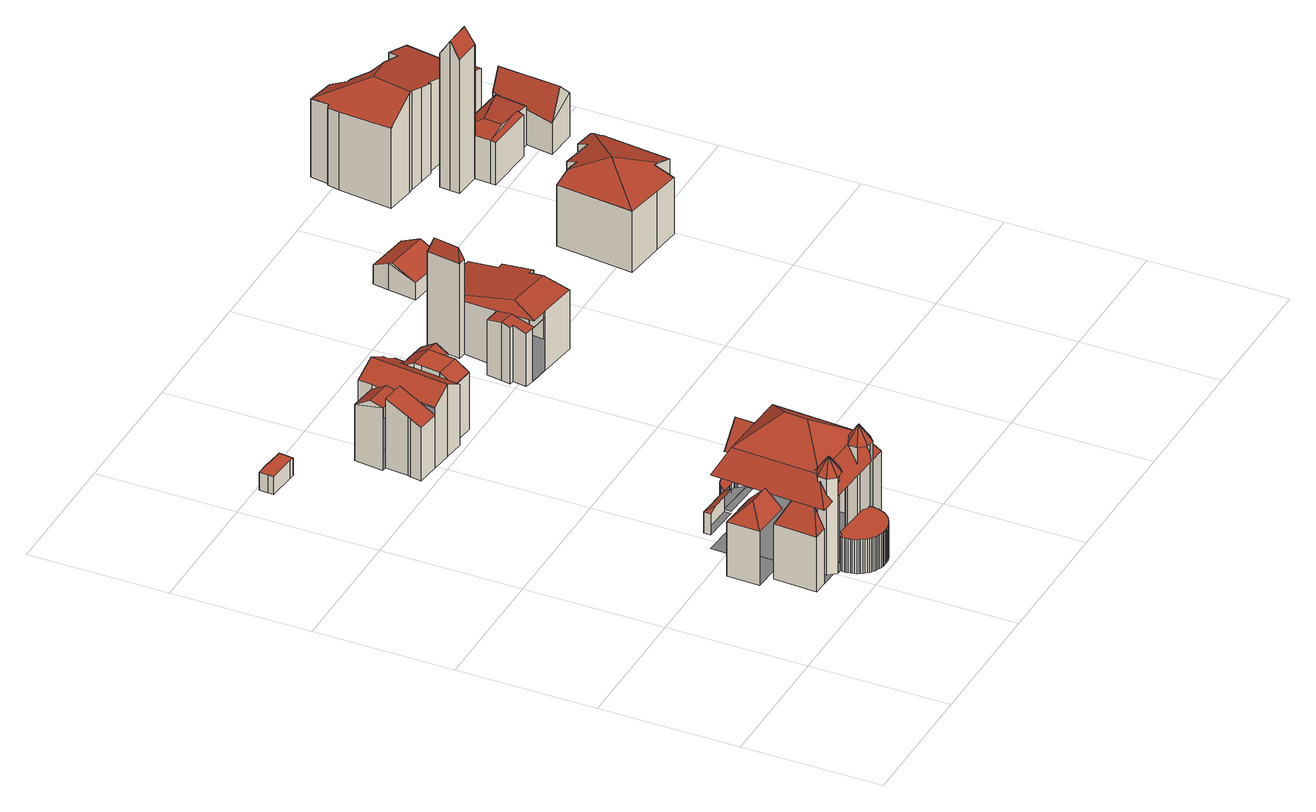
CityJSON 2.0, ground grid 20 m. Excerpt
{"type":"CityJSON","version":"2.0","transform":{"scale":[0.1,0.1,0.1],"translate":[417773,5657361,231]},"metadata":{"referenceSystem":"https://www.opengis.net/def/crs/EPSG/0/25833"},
"CityObjects":{
"building1":{"type":"Building","attributes":{"Dachtyp_tdc":"tdcPolyFlatRoof","Gemeindeschluessel":14612000,"Dachneigung":0,"QualitaetDacherkennung":83,"Geometrietyp2DReferenz":"3000","measuredHeight":2.76,"function":"31001_9998","roofType":"1000"},"geometry":[{"type":"Solid","lod":"2","boundaries":[[[[0,1,2,3]],[[1,4,5,2]],[[4,6,7,5]],[[6,8,9,7]],[[8,10,11,9]],[[10,12,13,11]],[[12,14,15,13]],[[14,0,3,15]],[[14,12,10,8,6,4,1,0]],[[3,2,5,7,9,11,13,15]]]],"semantics":{"surfaces":[{"type":"WallSurface"},{"type":"RoofSurface"},{"type":"GroundSurface"}],"values":[[0,0,0,0,0,0,0,0,1,2]]}}]},
"building2":{"type":"Building","attributes":{"Gemeindeschluessel":14612000,"QualitaetDacherkennung":100,"Geometrietyp2DReferenz":"3000","function":"31001_9998","roofType":"9999"},"children":["building2-1","building2-2","building2-3","building2-4","building2-5","building2-6","building2-7","building2-8","building2-9","building2-10"]},
"building2-1":{"type":"BuildingPart","attributes":{"Dachtyp_tdc":"tdcGableRoof","Dachneigung":51.1,"QualitaetDacherkennung":100,"Geometrietyp2DReferenz":"3000","measuredHeight":12.45,"roofType":"3100"},"parents":["building2"],"geometry":[{"type":"MultiSurface","lod":"2","boundaries":[[[16,17,18]],[[17,19,20,18]],[[21,16,18,20]],[[22,23,24,25]]],"semantics":{"surfaces":[{"type":"WallSurface"},{"type":"RoofSurface"},{"type":"GroundSurface"}],"values":[0,1,1,2]}}]},
"building2-2":{"type":"BuildingPart","attributes":{"Dachtyp_tdc":"tdcHipAndGableRoof","Dachneigung":26.55,"QualitaetDacherkennung":100,"Geometrietyp2DReferenz":"3000","measuredHeight":3.66,"roofType":"5000"},"parents":["building2"],"geometry":[{"type":"MultiSurface","lod":"2","boundaries":[[[26,27,28,29]],[[27,30,23,31,28]],[[27,26,32]],[[33,30,34]],[[30,27,32,34]],[[35,29,28,31]]],"semantics":{"surfaces":[{"type":"WallSurface"},{"type":"RoofSurface"},{"type":"GroundSurface"}],"values":[0,0,1,0,1,2]}}]},
"building2-3":{"type":"BuildingPart","attributes":{"Dachtyp_tdc":"tdcHipAndGableRoof","Dachneigung":26.55,"QualitaetDacherkennung":100,"Geometrietyp2DReferenz":"3000","measuredHeight":3.21,"roofType":"5000"},"parents":["building2"],"geometry":[{"type":"MultiSurface","lod":"2","boundaries":[[[36,37,38,39]],[[37,40,41,38]],[[40,37,42]],[[36,43,44]],[[37,36,44,42]],[[39,38,41,45]]],"semantics":{"surfaces":[{"type":"WallSurface"},{"type":"RoofSurface"},{"type":"GroundSurface"}],"values":[0,0,1,0,1,2]}}]},
"building2-4":{"type":"BuildingPart","attributes":{"Dachtyp_tdc":"tdcGambrelHipRoof","Dachneigung":58.72,"QualitaetDacherkennung":100,"Geometrietyp2DReferenz":"3000","measuredHeight":18.57,"roofType":"9999"},"parents":["building2"],"geometry":[{"type":"MultiSurface","lod":"2","boundaries":[[[46,47,48,49,41,40]],[[47,46,50,51]],[[52,47,51,53]],[[54,55,56,57,58,52,53,59]],[[51,50,60,61]],[[53,51,61]],[[59,53,61,60]],[[50,20,59,60]],[[49,48,62,63,64]]],"semantics":{"surfaces":[{"type":"WallSurface"},{"type":"RoofSurface"},{"type":"GroundSurface"}],"values":[0,1,1,1,1,1,1,1,2]}}]},
"building2-5":{"type":"BuildingPart","attributes":{"Dachtyp_tdc":"tdcHipAndGableRoof","Dachneigung":45,"QualitaetDacherkennung":100,"Geometrietyp2DReferenz":"3000","measuredHeight":10.67,"roofType":"5000"},"parents":["building2"],"geometry":[{"type":"MultiSurface","lod":"2","boundaries":[[[65,66,67,68]],[[66,69,70,67]],[[66,65,71]],[[65,72,56,73,71]],[[69,66,71,73,55]],[[74,75,68,67,70]]],"semantics":{"surfaces":[{"type":"WallSurface"},{"type":"RoofSurface"},{"type":"GroundSurface"}],"values":[0,0,1,1,1,2]}}]},
"building2-6":{"type":"BuildingPart","attributes":{"Dachtyp_tdc":"tdcHipRoof","Dachneigung":54.44,"QualitaetDacherkennung":100,"Geometrietyp2DReferenz":"3000","measuredHeight":11.25,"roofType":"3200"},"parents":["building2"],"geometry":[{"type":"MultiSurface","lod":"2","boundaries":[[[76,77,78,62]],[[77,79,75,80,78]],[[77,76,58]],[[81,79,57]],[[79,77,58,57]],[[63,62,78,80]]],"semantics":{"surfaces":[{"type":"WallSurface"},{"type":"RoofSurface"},{"type":"GroundSurface"}],"values":[0,0,1,1,1,2]}}]},
"building2-7":{"type":"BuildingPart","attributes":{"Dachtyp_tdc":"tdcPolyFlatRoof","Dachneigung":0,"QualitaetDacherkennung":100,"Geometrietyp2DReferenz":"3000","measuredHeight":2.79,"roofType":"1000"},"parents":["building2"],"geometry":[{"type":"MultiSurface","lod":"2","boundaries":[[[30,82,83,84]],[[82,85,86,83]],[[85,87,88,86]],[[87,89,90,88]],[[89,91,92,90]],[[91,93,94,92]],[[93,95,96,94]],[[95,97,98,96]],[[97,99,100,98]],[[99,101,102,100]],[[101,103,104,102]],[[103,105,106,104]],[[105,107,108,106]],[[107,109,110,108]],[[109,111,112,110]],[[111,113,114,112]],[[113,115,116,114]],[[115,117,118,116]],[[117,119,120,118]],[[119,121,122,120]],[[121,123,124,122]],[[123,125,126,124]],[[125,127,128,126]],[[127,36,129,128]],[[127,125,123,121,119,117,115,113,111,109,107,105,103,101,99,97,95,93,91,89,87,85,82,30,36]],[[129,84,83,86,88,90,92,94,96,98,100,102,104,106,108,110,112,114,116,118,120,122,124,126,128]]],"semantics":{"surfaces":[{"type":"WallSurface"},{"type":"RoofSurface"},{"type":"GroundSurface"}],"values":[0,0,0,0,0,0,0,0,0,0,0,0,0,0,0,0,0,0,0,0,0,0,0,0,1,2]}}]},
"building2-8":{"type":"BuildingPart","attributes":{"Dachtyp_tdc":"tdcTentRoof","Dachneigung":56.03,"QualitaetDacherkennung":100,"Geometrietyp2DReferenz":"3000","measuredHeight":17.09,"roofType":"4000"},"parents":["building2"],"geometry":[{"type":"MultiSurface","lod":"2","boundaries":[[[130,131,132,133]],[[131,134,135,132]],[[134,136,137,135]],[[136,138,139,137]],[[138,140,141,139]],[[140,142,143,141]],[[144,142,145]],[[130,144,145]],[[131,130,145]],[[134,131,145]],[[136,134,145]],[[138,136,145]],[[140,138,145]],[[142,140,145]],[[143,146,147,148,133,132,135,137,139,141]]],"semantics":{"surfaces":[{"type":"WallSurface"},{"type":"RoofSurface"},{"type":"GroundSurface"}],"values":[0,0,0,0,0,0,1,1,1,1,1,1,1,1,2]}}]},
"building2-9":{"type":"BuildingPart","attributes":{"Dachtyp_tdc":"tdcTentRoof","Dachneigung":56.02,"QualitaetDacherkennung":100,"Geometrietyp2DReferenz":"3000","measuredHeight":16.7,"roofType":"4000"},"parents":["building2"],"geometry":[{"type":"MultiSurface","lod":"2","boundaries":[[[149,150,151,152]],[[153,154,155,156]],[[154,157,158,155]],[[157,159,160,158]],[[159,51,161,160]],[[51,149,152,161]],[[150,149,162]],[[163,150,162]],[[153,163,162]],[[154,153,162]],[[157,154,162]],[[159,157,162]],[[51,159,162]],[[149,51,162]],[[152,151,164,165,166,156,155,158,160,161]]],"semantics":{"surfaces":[{"type":"WallSurface"},{"type":"RoofSurface"},{"type":"GroundSurface"}],"values":[0,0,0,0,0,0,1,1,1,1,1,1,1,1,2]}}]},
"building2-10":{"type":"BuildingPart","attributes":{"Dachtyp_tdc":"tdcPolyFlatRoof","Dachneigung":0,"QualitaetDacherkennung":100,"Geometrietyp2DReferenz":"3000","measuredHeight":5.18,"roofType":"1000"},"parents":["building2"],"geometry":[{"type":"MultiSurface","lod":"2","boundaries":[[[167,168,169,170,164]],[[168,171,172,169]],[[171,173,174,172]],[[173,175,176,174]],[[175,177,178,176]],[[177,179,180,178]],[[179,181,182,180]],[[181,183,184,182]],[[183,185,186,184]],[[185,187,188,186]],[[187,189,190,188]],[[189,191,192,190]],[[191,193,194,192]],[[193,195,196,194]],[[195,197,198,196]],[[197,199,200,198]],[[199,201,202,200]],[[201,203,204,202]],[[203,205,206,204]],[[205,207,208,206]],[[207,209,210,208]],[[209,211,212,210]],[[211,213,214,212]],[[213,215,216,214]],[[215,217,218,216]],[[217,219,220,218]],[[219,221,222,220]],[[221,223,224,222]],[[223,225,226,224]],[[225,227,228,226]],[[227,229,230,228]],[[229,231,232,230]],[[231,233,234,232]],[[233,235,236,234]],[[235,237,238,236]],[[237,239,240,238]],[[239,241,242,240]],[[241,243,244,242]],[[243,245,246,244]],[[245,247,248,246]],[[247,249,250,248]],[[249,251,252,250]],[[251,253,254,252]],[[253,255,256,254]],[[255,257,258,256]],[[259,260,148,261,262]],[[263,264,260,259,257,255,253,251,249,247,245,243,241,239,237,235,233,231,229,227,225,223,221,219,217,215,213,211,209,207,205,203,201,199,197,195,193,191,189,187,185,183,181,179,177,175,173,171,168,167,265,266]],[[267,268,170,169,172,174,176,178,180,182,184,186,188,190,192,194,196,198,200,202,204,206,208,210,212,214,216,218,220,222,224,226,228,230,232,234,236,238,240,242,244,246,248,250,252,254,256,258,262,261,269,270]],[[257,259,262,258]]],"semantics":{"surfaces":[{"type":"WallSurface"},{"type":"RoofSurface"},{"type":"GroundSurface"}],"values":[0,0,0,0,0,0,0,0,0,0,0,0,0,0,0,0,0,0,0,0,0,0,0,0,0,0,0,0,0,0,0,0,0,0,0,0,0,0,0,0,0,0,0,0,0,0,1,2,0]}}]},
"building3":{"type":"Building","attributes":{"Gemeindeschluessel":14612000,"Geometrietyp2DReferenz":"3000","function":"31001_9998","roofType":"9999"},"children":["building3-1","building3-2","building3-3","building3-4","building3-5"]},
"building3-1":{"type":"BuildingPart","attributes":{"Dachtyp_tdc":"tdcGableRoof","Dachneigung":30.74,"QualitaetDacherkennung":73,"Geometrietyp2DReferenz":"3000","measuredHeight":11.11,"roofType":"3100"},"parents":["building3"],"geometry":[{"type":"MultiSurface","lod":"2","boundaries":[[[271,272,273,274]],[[272,275,276,273]],[[275,277,278,276]],[[277,279,280,278]],[[279,281,282,280]],[[281,283,284,282]],[[285,286,287,288,289,290]],[[286,291,292,287]],[[291,293,294,295,292]],[[271,274,296]],[[291,286,285,297,298,299,300,283,281,279,277,275]],[[275,272,271,301,302,303,304,293,291]],[[273,276,278,280,282,284,305,288,287,292,295,306,274]]],"semantics":{"surfaces":[{"type":"WallSurface"},{"type":"RoofSurface"},{"type":"GroundSurface"}],"values":[0,0,0,0,0,0,0,0,0,0,1,1,2]}}]},
"building3-2":{"type":"BuildingPart","attributes":{"Dachtyp_tdc":"tdcPolyFlatRoof","Dachneigung":25.62,"QualitaetDacherkennung":58,"Geometrietyp2DReferenz":"3000","measuredHeight":10.63,"roofType":"2100"},"parents":["building3"],"geometry":[{"type":"MultiSurface","lod":"2","boundaries":[[[294,307,308,295]],[[307,309,310,308]],[[309,311,312,310]],[[311,313,314,315,312]],[[313,311,309,307,294,304,316]],[[306,295,308,310,312,315]]],"semantics":{"surfaces":[{"type":"WallSurface"},{"type":"RoofSurface"},{"type":"GroundSurface"}],"values":[0,0,0,0,1,2]}}]},
"building3-3":{"type":"BuildingPart","attributes":{"Dachtyp_tdc":"tdcGableRoof","Dachneigung":32.67,"QualitaetDacherkennung":89,"Geometrietyp2DReferenz":"3000","measuredHeight":10.13,"roofType":"3100"},"parents":["building3"],"geometry":[{"type":"MultiSurface","lod":"2","boundaries":[[[317,318,319,320,321]],[[322,323,324,325]],[[323,317,321,324]],[[317,323,326]],[[318,317,326,327,328]],[[323,322,329,327,326]],[[321,320,325,324]]],"semantics":{"surfaces":[{"type":"WallSurface"},{"type":"RoofSurface"},{"type":"GroundSurface"}],"values":[0,0,0,0,1,1,2]}}]},
"building3-4":{"type":"BuildingPart","attributes":{"Dachtyp_tdc":"tdcCutGableRoof","Dachneigung":0.365,"QualitaetDacherkennung":65,"Geometrietyp2DReferenz":"3000","measuredHeight":10.09,"roofType":"9999"},"parents":["building3"],"geometry":[{"type":"MultiSurface","lod":"2","boundaries":[[[330,322,325,284,283]],[[319,331,332,320]],[[331,289,288,332]],[[290,333,334,335,297]],[[330,300,336,298,337,327,329,322]],[[338,335,334,339,328,327,337]],[[319,318,339,334,333,331]],[[331,333,290,289]],[[288,305,284,325,320,332]]],"semantics":{"surfaces":[{"type":"WallSurface"},{"type":"RoofSurface"},{"type":"GroundSurface"}],"values":[0,0,0,1,1,1,0,0,2]}}]},
"building3-5":{"type":"BuildingPart","attributes":{"Dachtyp_tdc":"tdcGableRoof","Dachneigung":30.27,"QualitaetDacherkennung":61,"Geometrietyp2DReferenz":"3000","measuredHeight":9.98,"roofType":"3100"},"parents":["building3"],"geometry":[{"type":"MultiSurface","lod":"2","boundaries":[[[340,296,274,341]],[[342,340,341,343]],[[340,342,344]],[[296,340,344,345,301]],[[342,314,346,345,344]],[[341,274,306,315,343]]],"semantics":{"surfaces":[{"type":"WallSurface"},{"type":"RoofSurface"},{"type":"GroundSurface"}],"values":[0,0,0,1,1,2]}}]},
"building4":{"type":"Building","attributes":{"Gemeindeschluessel":14612000,"Geometrietyp2DReferenz":"3000","function":"31001_9998","roofType":"9999"},"children":["building4-1","building4-2","building4-3"]},
"building4-1":{"type":"BuildingPart","attributes":{"Dachtyp_tdc":"tdcGableRoof","Dachneigung":13.69,"QualitaetDacherkennung":66,"Geometrietyp2DReferenz":"3000","measuredHeight":8.86,"roofType":"3100"},"parents":["building4"],"geometry":[{"type":"MultiSurface","lod":"2","boundaries":[[[347,348,349,350]],[[348,351,352,349]],[[351,353,354,352]],[[353,355,356,354]],[[355,357,358,356]],[[357,359,360,358]],[[361,362,359,357,355]],[[355,353,351,348,347,363,364,363,365,361]],[[366,350,349,352,354,356,358,360,367,366,368]]],"semantics":{"surfaces":[{"type":"WallSurface"},{"type":"RoofSurface"},{"type":"GroundSurface"}],"values":[0,0,0,0,0,0,1,1,2]}}]},
"building4-2":{"type":"BuildingPart","attributes":{"Dachtyp_tdc":"tdcFreeFormRoof","Dachneigung":73.23,"QualitaetDacherkennung":11,"Geometrietyp2DReferenz":"3000","measuredHeight":16.43,"roofType":"5000"},"parents":["building4"],"geometry":[{"type":"MultiSurface","lod":"2","boundaries":[[[369,370,371,372,373]],[[370,374,375,371]],[[374,376,377,378,375]],[[379,376,374]],[[380,379,374,370]],[[380,370,369]],[[379,380,369,376]],[[372,371,375,378]]],"semantics":{"surfaces":[{"type":"WallSurface"},{"type":"RoofSurface"},{"type":"GroundSurface"}],"values":[0,0,0,1,1,1,1,2]}}]},
"building4-3":{"type":"BuildingPart","attributes":{"Dachtyp_tdc":"tdcHipAndGableRoof","Dachneigung":10.74,"QualitaetDacherkennung":32,"Geometrietyp2DReferenz":"3000","measuredHeight":9.73,"roofType":"5000"},"parents":["building4"],"geometry":[{"type":"MultiSurface","lod":"2","boundaries":[[[381,382,383,384]],[[382,385,386,383]],[[385,387,388,386]],[[387,389,390,388]],[[389,391,368,390]],[[391,364,368]],[[373,372,360,359]],[[377,392,393,378]],[[392,394,395,393]],[[394,381,384,395]],[[377,373,359,362,396,365,397,398]],[[397,391,389,387,398]],[[387,385,382,381,394,392,377,398]],[[384,383,386,388,390,368,366,367,360,372,378,393,395]]],"semantics":{"surfaces":[{"type":"WallSurface"},{"type":"RoofSurface"},{"type":"GroundSurface"}],"values":[0,0,0,0,0,0,0,0,0,0,1,1,1,2]}}]},
"building5":{"type":"Building","attributes":{"Dachtyp_tdc":"tdcFreeFormRoof","Gemeindeschluessel":14612000,"Dachneigung":25.29,"QualitaetDacherkennung":42,"Geometrietyp2DReferenz":"3000","measuredHeight":4.28,"function":"31001_9998","roofType":"5000"},"geometry":[{"type":"Solid","lod":"2","boundaries":[[[[399,400,401,402]],[[400,403,404,401]],[[403,405,406,404]],[[405,407,408,406]],[[407,409,410,408]],[[409,399,402,410]],[[400,411,412,403]],[[399,409,407,405,412,411]],[[400,399,411]],[[405,403,412]],[[402,401,404,406,408,410]]]],"semantics":{"surfaces":[{"type":"WallSurface"},{"type":"RoofSurface"},{"type":"GroundSurface"}],"values":[[0,0,0,0,0,0,1,1,0,0,2]]}}]},
"building6":{"type":"Building","attributes":{"Dachtyp_tdc":"tdcFreeFormRoof","Gemeindeschluessel":14612000,"Dachneigung":22.09,"QualitaetDacherkennung":33,"Geometrietyp2DReferenz":"3000","measuredHeight":11.25,"function":"31001_9998","roofType":"5000"},"geometry":[{"type":"Solid","lod":"2","boundaries":[[[[413,414,415,416]],[[414,417,418,415]],[[417,419,420,418]],[[419,421,422,420]],[[421,423,424,422]],[[423,425,426,424]],[[425,427,428,426]],[[427,429,430,428]],[[429,431,432,430]],[[431,433,434,432]],[[433,435,436,434]],[[435,437,438,436]],[[437,439,440,438]],[[439,413,416,440]],[[431,441,442,443,435,433]],[[437,443,442,444,414,413,439]],[[442,445,417,444]],[[441,429,427,425,423,421,419,445,442]],[[419,417,445]],[[431,429,441]],[[417,414,444]],[[437,435,443]],[[416,415,418,420,422,424,426,428,430,432,434,436,438,440]]]],"semantics":{"surfaces":[{"type":"WallSurface"},{"type":"RoofSurface"},{"type":"GroundSurface"}],"values":[[0,0,0,0,0,0,0,0,0,0,0,0,0,0,1,1,1,1,0,0,0,0,2]]}}]},
"building7":{"type":"Building","attributes":{"Dachtyp_tdc":"tdcFreeFormRoof","Gemeindeschluessel":14612000,"Dachneigung":17.18,"QualitaetDacherkennung":29,"Geometrietyp2DReferenz":"3000","measuredHeight":15.38,"function":"31001_9998","roofType":"5000"},"geometry":[{"type":"Solid","lod":"2","boundaries":[[[[446,447,448,449]],[[447,450,451,448]],[[450,452,453,451]],[[452,454,455,453]],[[454,456,457,455]],[[456,458,459,457]],[[458,460,461,459]],[[460,462,463,461]],[[462,464,465,463]],[[464,466,467,465]],[[466,468,469,467]],[[470,471,472,473,474,475,476,477,478]],[[479,447,480]],[[481,482,470,478,483,484,485,486]],[[468,481,487,469]],[[481,486,488,487]],[[486,485,489,488]],[[485,484,490,489]],[[484,483,491,490]],[[483,477,492,491]],[[477,476,493,492]],[[476,475,494,493]],[[475,474,495,494]],[[474,473,496,495]],[[473,472,497,496]],[[472,498,499,497]],[[498,446,449,499]],[[466,464,462,460,458,456,454,452,450,479,480,446,498,471,470,482,468]],[[481,468,482]],[[447,446,480]],[[450,447,479]],[[477,483,478]],[[498,472,471]],[[469,487,488,489,490,491,492,493,494,495,496,497,499,449,448,451,453,455,457,459,461,463,465,467]]]],"semantics":{"surfaces":[{"type":"WallSurface"},{"type":"RoofSurface"},{"type":"GroundSurface"}],"values":[[0,0,0,0,0,0,0,0,0,0,0,1,1,1,0,0,0,0,0,0,0,0,0,0,0,0,0,1,0,0,0,0,0,2]]}}]},
"building8":{"type":"Building","attributes":{"Gemeindeschluessel":14612000,"Geometrietyp2DReferenz":"3000","function":"31001_9998","roofType":"9999"},"children":["building8-1","building8-2","building8-3"]},
"building8-1":{"type":"BuildingPart","attributes":{"Dachtyp_tdc":"tdcPolyFlatRoof","Dachneigung":19.06,"QualitaetDacherkennung":49,"Geometrietyp2DReferenz":"3000","measuredHeight":6.68,"roofType":"2100"},"parents":["building8"],"geometry":[{"type":"MultiSurface","lod":"2","boundaries":[[[500,501,502,503]],[[504,505,506,507,508]],[[505,500,503,506]],[[505,504,509,510,501,500]],[[503,502,511,507,506]]],"semantics":{"surfaces":[{"type":"WallSurface"},{"type":"RoofSurface"},{"type":"GroundSurface"}],"values":[0,0,0,1,2]}}]},
"building8-2":{"type":"BuildingPart","attributes":{"Dachtyp_tdc":"tdcFreeFormRoof","Dachneigung":58.41,"QualitaetDacherkennung":7,"Geometrietyp2DReferenz":"3000","measuredHeight":22.87,"roofType":"5000"},"parents":["building8"],"geometry":[{"type":"MultiSurface","lod":"2","boundaries":[[[512,513,514,515]],[[513,516,517,514]],[[516,518,519,517]],[[518,520,521,519]],[[520,522,521]],[[523,524,525,526,527]],[[524,512,515,525]],[[528,520,518,516,513]],[[513,512,524,523,528]],[[515,514,517,519,521,529,526,525]]],"semantics":{"surfaces":[{"type":"WallSurface"},{"type":"RoofSurface"},{"type":"GroundSurface"}],"values":[0,0,0,0,0,0,0,1,1,2]}}]},
"building8-3":{"type":"BuildingPart","attributes":{"Dachtyp_tdc":"tdcHipAndGableRoof","Dachneigung":10.42,"QualitaetDacherkennung":52,"Geometrietyp2DReferenz":"3000","measuredHeight":7.23,"roofType":"5000"},"parents":["building8"],"geometry":[{"type":"MultiSurface","lod":"2","boundaries":[[[530,525,502,501]],[[530,527,526,525]],[[522,531,532,521]],[[531,533,534,532]],[[533,535,536,534]],[[535,508,507,536]],[[533,531,522,537]],[[522,538,527,530,501,539,537]],[[539,509,508,535,533,537]],[[511,502,525,526,529,521,532,534,536,507]]],"semantics":{"surfaces":[{"type":"WallSurface"},{"type":"RoofSurface"},{"type":"GroundSurface"}],"values":[0,0,0,0,0,0,1,1,1,2]}}]},
"building9":{"type":"Building","attributes":{"Dachtyp_tdc":"tdcFreeFormRoof","Gemeindeschluessel":14612000,"Dachneigung":66.51,"QualitaetDacherkennung":8,"Geometrietyp2DReferenz":"3000","measuredHeight":9.32,"function":"31001_9998","roofType":"5000"},"geometry":[{"type":"Solid","lod":"2","boundaries":[[[[540,541,542,543]],[[541,544,545,542]],[[544,546,547,545]],[[546,548,549,547]],[[548,550,551,549]],[[550,552,553,551]],[[552,540,543,553]],[[550,548,554,555,552]],[[555,554,546,544,541,540]],[[548,546,554]],[[540,552,555]],[[543,542,545,547,549,551,553]]]],"semantics":{"surfaces":[{"type":"WallSurface"},{"type":"RoofSurface"},{"type":"GroundSurface"}],"values":[[0,0,0,0,0,0,0,1,1,0,0,2]]}}]}
},
"vertices":[
[1,749,78],[2,757,78],[2,757,51],[1,749,51],[3,770,78],[3,770,51],[20,769,78],[20,769,51],[48,766,78],[48,766,51],[53,766,78],[53,766,51],[50,745,78],[50,745,51],[43,746,78],[43,746,51],
[297,227,122],[239,231,122],[268,229,158],[239,221,122],[266,201,158],[296,218,122],[239,221,33],[239,231,33],[297,227,33],[296,218,33],
[185,224,62],[185,234,62],[185,234,30],[185,224,30],[239,231,62],[239,231,30],[196,223,67],[239,221,62],[239,221,67],[239,221,30],
[297,227,62],[336,225,62],[336,225,35],[297,227,35],[335,215,62],[335,215,35],[326,216,67],[296,218,62],[296,218,67],[296,218,35],
[335,215,122],[326,52,122],[326,52,9],[335,215,9],[313,198,158],[305,72,158],[175,60,122],[198,78,158],[185,224,122],[180,151,122],[180,139,122],[178,107,122],[176,74,122],[205,204,158],[256,154,195],[254,121,195],[175,60,9],[179,121,9],[185,224,9],
[121,125,104],[123,172,104],[123,172,21],[121,125,21],[181,168,104],[181,168,21],[146,147,128],[179,121,104],[180,145,128],[179,121,21],[158,123,21],
[175,60,93],[155,61,93],[155,61,9],[158,123,93],[158,123,9],[179,121,93],
[246,238,62],[246,238,34],[239,231,34],[248,239,62],[248,239,34],[249,241,62],[249,241,34],[251,242,62],[251,242,34],[253,243,62],[253,243,34],[254,244,62],[254,244,34],[257,245,62],[257,245,34],[260,246,62],[260,246,34],[262,246,62],[262,246,34],[264,247,62],[264,247,34],[266,247,62],[266,247,34],[268,247,62],[268,247,34],[271,247,62],[271,247,34],[274,246,62],[274,246,34],[276,246,62],[276,246,34],[278,245,62],[278,245,34],[280,244,62],[280,244,34],[281,243,62],[281,243,34],[284,242,62],[284,242,34],[286,240,62],[286,240,34],[288,239,62],[288,239,34],[289,238,62],[289,238,34],[290,236,62],[290,236,34],[297,227,34],
[201,54,158],[192,65,158],[192,65,11],[201,54,11],[193,78,158],[193,78,11],[203,87,158],[203,87,11],[217,86,158],[217,86,11],[225,76,158],[225,76,11],[225,63,158],[225,63,11],[215,54,158],[209,70,182],[219,58,11],[215,54,11],[210,54,11],
[304,58,158],[294,49,158],[294,49,15],[304,58,15],[272,60,158],[273,74,158],[273,74,15],[272,60,15],[283,82,158],[283,82,15],[296,82,158],[296,82,15],[305,72,15],[289,66,182],[281,50,158],[287,50,15],[281,50,15],[277,54,15],
[287,50,62],[287,45,62],[287,45,10],[287,50,10],[287,43,62],[287,43,10],[286,40,62],[286,40,10],[286,37,62],[286,37,10],[285,35,62],[285,35,10],[284,32,62],[284,32,10],[283,30,62],[283,30,10],[282,27,62],[282,27,10],[280,25,62],[280,25,10],[279,23,62],[279,23,10],[277,21,62],[277,21,10],[275,19,62],[275,19,10],[273,17,62],[273,17,10],[271,16,62],[271,16,10],[268,14,62],[268,14,10],[266,13,62],[266,13,10],[263,12,62],[263,12,10],[261,11,62],[261,11,10],[258,10,62],[258,10,10],[256,9,62],[256,9,10],[253,9,62],[253,9,10],[250,9,62],[250,9,10],[248,9,62],[248,9,10],[244,9,62],[244,9,10],[241,9,62],[241,9,10],[238,10,62],[238,10,10],[235,11,62],[235,11,10],[233,12,62],[233,12,10],[230,13,62],[230,13,10],[228,14,62],[228,14,10],[226,16,62],[226,16,10],[224,17,62],[224,17,10],[222,19,62],[222,19,10],[220,21,62],[220,21,10],[218,23,62],[218,23,10],[216,25,62],[216,25,10],[215,28,62],[215,28,10],[214,30,62],[214,30,10],[212,32,62],[212,32,10],[211,35,62],[211,35,10],[211,38,62],[211,38,10],[210,40,62],[210,40,10],[210,43,62],[210,43,10],[209,46,62],[209,46,10],[209,48,62],[209,48,10],[209,51,62],[210,54,62],[210,54,10],[209,51,10],[219,58,62],[215,54,62],[281,50,62],[277,54,62],[277,54,10],[281,50,10],[215,54,10],[219,58,10],
[166,690,135],[168,710,135],[168,710,42],[166,690,42],[198,706,153],[198,706,42],[228,703,136],[228,703,42],[227,697,135],[227,697,42],[245,695,125],[245,695,42],[243,677,125],[243,677,42],[214,597,136],[213,589,136],[213,589,42],[214,597,42],[214,597,129],[214,597,130],[184,592,153],[184,592,42],[154,595,135],[154,595,123],[154,595,42],[166,690,128],[215,606,136],[223,669,136],[224,679,136],[235,678,129],[164,679,135],[162,661,135],[161,648,135],[157,620,135],[224,679,42],[161,648,42],
[121,599,123],[121,599,42],[123,615,130],[123,615,42],[124,619,132],[124,619,42],[128,652,148],[128,652,138],[128,652,42],[161,648,148],
[272,634,133],[255,637,133],[255,637,129],[255,637,42],[272,634,42],[260,675,129],[276,673,129],[276,673,42],[260,675,42],[274,651,143],[257,653,143],[257,652,143],[259,666,135],
[243,677,129],[250,593,129],[250,593,42],[250,593,130],[252,614,143],[217,618,143],[224,679,129],[222,657,143],[220,643,143],[255,637,143],
[126,695,128],[126,695,42],[121,653,138],[121,653,42],[124,672,142],[163,668,142],[161,648,138],
[370,562,131],[357,564,131],[357,564,50],[370,562,50],[360,584,136],[360,584,50],[354,585,136],[354,585,50],[356,598,139],[356,598,50],[359,620,135],[359,620,50],[382,617,135],[382,617,50],[379,594,139],[381,610,136],[374,561,131],[400,558,131],[378,590,138],[374,561,50],[379,594,50],[400,558,50],
[389,666,195],[378,667,195],[378,667,50],[389,666,50],[389,666,131],[385,716,195],[385,716,50],[397,714,195],[397,714,126],[397,714,50],[390,709,215],[384,672,215],
[480,656,135],[473,609,144],[473,609,50],[480,656,50],[465,611,144],[465,611,50],[462,590,148],[462,590,50],[456,550,141],[456,550,50],[400,558,141],[478,703,126],[478,703,50],[471,657,135],[471,657,50],[379,594,137],[374,561,141],[397,599,148],
[522,795,106],[516,755,91],[516,755,65],[522,795,65],[452,764,91],[452,764,65],[457,804,106],[457,804,65],[461,828,94],[461,828,65],[525,819,94],[525,819,65],[521,790,108],[457,799,108],
[685,537,153],[626,543,158],[626,543,64],[685,537,64],[638,655,158],[638,655,64],[672,652,165],[672,652,64],[687,650,164],[687,650,64],[689,665,159],[689,665,64],[739,659,156],[739,659,64],[741,674,151],[741,674,64],[773,671,148],[773,671,64],[772,656,150],[772,656,64],[776,655,148],[776,655,64],[765,557,148],[765,557,64],[729,561,160],[729,561,64],[726,532,151],[726,532,64],[773,666,150],[699,607,177],[737,560,159],[627,544,158],[665,652,166],
[758,934,199],[760,948,199],[760,948,72],[758,934,72],[800,942,187],[800,942,72],[793,889,186],[793,889,72],[810,887,180],[810,887,72],[804,839,179],[804,839,72],[746,849,198],[746,849,72],[748,860,198],[748,860,72],[705,866,211],[705,866,72],[705,863,211],[705,863,72],[684,866,217],[684,866,72],[662,869,224],[662,869,72],[669,926,225],[722,938,210],[720,938,210],[694,942,213],[679,963,204],[673,964,204],[677,991,189],[633,997,192],[633,996,193],[762,947,198],[760,947,199],[656,869,224],[658,869,225],[629,970,194],[626,970,191],[623,952,192],[613,875,195],[656,869,72],[613,875,72],[623,952,72],[626,970,72],[629,970,72],[633,997,72],[677,991,72],[673,964,72],[679,963,72],[694,942,72],[720,938,72],[743,936,204],[743,936,72],
[722,780,133],[722,787,135],[722,787,69],[722,780,69],[795,784,136],[794,775,133],[794,775,69],[795,784,69],[795,784,133],[783,785,136],[752,786,135],[752,786,69],
[685,813,274],[686,827,298],[686,827,69],[685,813,69],[687,842,274],[687,842,69],[725,839,274],[725,839,69],[725,835,280],[725,835,69],[725,835,135],[724,810,274],[723,810,274],[723,810,69],[724,810,69],[724,810,135],[724,825,298],[724,825,69],
[723,810,135],[798,830,131],[798,830,69],[825,829,129],[825,829,69],[818,783,129],[818,783,69],[755,812,141],[724,825,135],[752,786,141],
[812,744,118],[818,783,124],[818,783,70],[812,744,70],[825,829,131],[825,829,70],[825,833,132],[825,833,70],[865,830,137],[865,830,70],[861,780,137],[861,780,70],[858,741,137],[858,741,70],[839,832,163],[832,742,163]
]}
